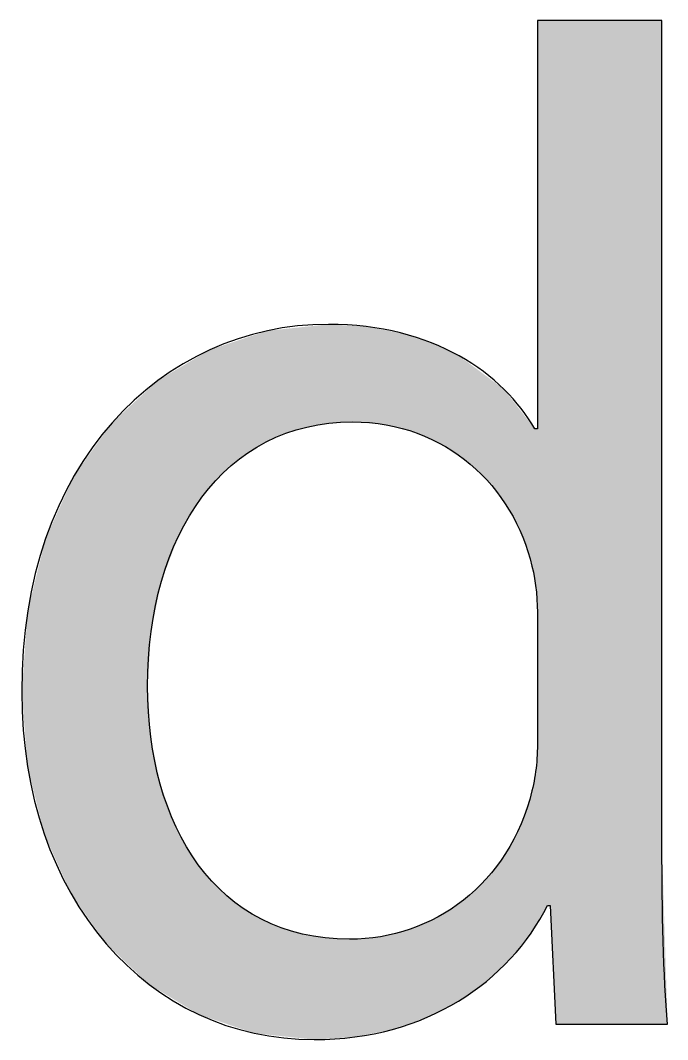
# Model space of a CAD drawing. Extents: x -102 to 434, y -1398 to -13.
# Drawn here: x -91.76 to -86.72, y -1303.87 to -1295.94 of the extents above; entities that cross this region are included whole.
import ezdxf

# ---------------------------------------------------------------- set-up
doc = ezdxf.new("R2010")
doc.units = 0
doc.layers.add('LAYER_1', color=7, linetype='CONTINUOUS')

# ---------------------------------------------------------------- blocks, each defined once
blk = doc.blocks.new('*U76')
at = {"layer": 'LAYER_1', "color": 250, "extrusion": (0, 0, -1)}
for points in [[(87.7331, -1302.9521), (87.7331, -1295.9374), (87.6561, -1302.8221)], [(87.6561, -1302.8221), (87.7331, -1295.9374), (87.6561, -1295.9374)], [(87.6561, -1302.8221), (87.6561, -1295.9374), (87.6341, -1302.8221)], [(87.6341, -1302.8221), (87.6561, -1295.9374), (87.6341, -1295.9374)], [(87.5902, -1303.7457), (87.6341, -1295.9374), (87.5902, -1295.9374)], [(87.5902, -1303.7457), (87.5902, -1295.9374), (86.7654, -1303.7457)], [(86.7654, -1303.7457), (87.5902, -1295.9374), (86.7654, -1295.9374)], [(89.5633, -1299.1109), (89.5633, -1298.3235), (89.5297, -1299.1009)], [(89.5297, -1299.1009), (89.5297, -1298.32), (89.4707, -1299.0907)], [(89.4707, -1299.0907), (89.4707, -1298.3138), (89.3856, -1299.0759)], [(89.3856, -1299.0759), (89.3856, -1298.3048), (89.3608, -1299.0716)], [(89.3608, -1299.0716), (89.3608, -1298.3021), (89.3567, -1299.0709)], [(89.3567, -1299.0709), (89.3608, -1298.3021), (89.3567, -1298.3024)], [(89.3567, -1299.0709), (89.3567, -1298.3024), (89.1958, -1299.062)], [(89.1958, -1299.062), (89.3567, -1298.3024), (89.1958, -1298.3119)], [(89.1958, -1299.062), (89.1958, -1298.3119), (89.1739, -1299.0608)], [(89.1739, -1299.0608), (89.1958, -1298.3119), (89.1739, -1298.3132)], [(89.1555, -1299.0624), (89.1739, -1298.3132), (89.1555, -1298.3143)], [(89.068, -1299.07), (89.1555, -1298.3143), (89.068, -1298.3195)], [(88.9557, -1299.0798), (89.068, -1298.3195), (88.9557, -1298.3403)], [(89.9871, -1299.3007), (89.9871, -1298.4022), (89.9379, -1299.2716)], [(89.9379, -1299.2716), (89.9379, -1298.386), (89.8822, -1299.2386)], [(89.8822, -1299.2386), (89.8822, -1298.3676), (89.8452, -1299.2166)], [(89.8452, -1299.2166), (89.8452, -1298.3553), (89.8363, -1299.2127)], [(89.8363, -1299.2127), (89.8363, -1298.3524), (89.7288, -1299.1656)], [(89.7288, -1299.1656), (89.7288, -1298.341), (89.6926, -1299.1497)], [(89.6926, -1299.1497), (89.6926, -1298.3372), (89.5633, -1299.1109)], [(88.9113, -1299.0837), (88.9557, -1298.3403), (88.9113, -1298.3485)], [(88.8624, -1299.097), (88.9113, -1298.3485), (88.8624, -1298.3575)], [(88.8006, -1299.1138), (88.8624, -1298.3575), (88.8006, -1298.369)], [(88.7251, -1299.1343), (88.8006, -1298.369), (88.7251, -1298.3932)], [(88.6695, -1299.1494), (88.7251, -1298.3932), (88.6695, -1298.411)], [(88.5931, -1299.1857), (88.6695, -1298.411), (88.5931, -1298.4355)], [(90.238, -1299.5172), (90.238, -1298.4852), (90.1525, -1299.4344)], [(90.1525, -1299.4344), (90.1525, -1298.4569), (90.1181, -1299.4012)], [(90.1181, -1299.4012), (90.1181, -1298.4455), (90.0235, -1299.3286)], [(90.0235, -1299.3286), (90.0235, -1298.4142), (89.9871, -1299.3007)], [(88.5589, -1299.2019), (88.5931, -1298.4355), (88.5589, -1298.4465)], [(88.5081, -1299.226), (88.5589, -1298.4465), (88.5081, -1298.4705)], [(88.4506, -1299.2533), (88.5081, -1298.4705), (88.4506, -1298.4976)], [(90.3739, -1299.6888), (90.3739, -1298.5538), (90.3692, -1299.6819)], [(90.3692, -1299.6819), (90.3692, -1298.5511), (90.3464, -1299.6478)], [(90.3464, -1299.6478), (90.3464, -1298.5376), (90.2826, -1299.571)], [(90.2826, -1299.571), (90.2826, -1298.4999), (90.2693, -1299.5549)], [(90.2693, -1299.5549), (90.2693, -1298.4955), (90.238, -1299.5172)], [(88.349, -1299.3253), (88.4506, -1298.4976), (88.349, -1298.5455)], [(88.3435, -1299.3292), (88.349, -1298.5455), (88.3435, -1298.5482)], [(88.3091, -1299.3536), (88.3435, -1298.5482), (88.3091, -1298.5737)], [(90.5278, -1299.9496), (90.5278, -1298.6447), (90.4662, -1299.8352)], [(90.4662, -1299.8352), (90.4662, -1298.6084), (90.4431, -1299.7922)], [(90.4431, -1299.7922), (90.4431, -1298.5947), (90.3739, -1299.6888)], [(88.2569, -1299.3906), (88.3091, -1298.5737), (88.2569, -1298.6124)], [(88.1322, -1299.5152), (88.2569, -1298.6124), (88.1322, -1298.7049)], [(90.6696, -1300.3462), (90.6696, -1298.7285), (90.66, -1300.2996)], [(90.66, -1300.2996), (90.66, -1298.7229), (90.5463, -1299.9987)], [(90.5463, -1299.9987), (90.5463, -1298.6557), (90.5278, -1299.9496)], [(88.1317, -1299.5156), (88.1322, -1298.7049), (88.1317, -1298.7053)], [(88.0905, -1299.5569), (88.1317, -1298.7053), (88.0905, -1298.7359)], [(90.7564, -1300.9313), (90.7564, -1298.8021), (90.7437, -1300.7339)], [(90.7437, -1300.7339), (90.7437, -1298.7904), (90.741, -1300.6912)], [(90.741, -1300.6912), (90.741, -1298.7879), (90.689, -1300.4398)], [(90.689, -1300.4398), (90.689, -1298.74), (90.6696, -1300.3462)], [(87.9936, -1299.6916), (88.0905, -1298.7359), (87.9936, -1298.8078)], [(87.9818, -1299.7081), (87.9936, -1298.8078), (87.9818, -1298.8231)], [(90.7684, -1301.1175), (90.7684, -1298.8132), (90.7564, -1300.9313)], [(87.9536, -1299.7473), (87.9818, -1298.8231), (87.9536, -1298.8596)], [(87.9428, -1299.7688), (87.9536, -1298.8596), (87.9428, -1298.8735)], [(87.862, -1299.9303), (87.9428, -1298.8735), (87.862, -1298.9779)], [(87.8484, -1299.9574), (87.862, -1298.9779), (87.8484, -1298.9955)], [(87.7837, -1300.1614), (87.8484, -1298.9955), (87.7837, -1299.079)], [(87.7771, -1300.1825), (87.7837, -1299.079), (87.7771, -1299.0876)], [(87.7552, -1300.3123), (87.7771, -1299.0876), (87.7552, -1299.1159)], [(87.7428, -1300.3861), (87.7552, -1299.1159), (87.7428, -1299.1159)], [(87.7331, -1300.5897), (87.7428, -1299.1159), (87.7331, -1299.1159)], [(90.7564, -1303.437), (90.7684, -1301.1175), (90.7564, -1301.3087)], [(90.7437, -1303.4447), (90.7564, -1301.3087), (90.7437, -1301.5115)], [(90.741, -1303.4463), (90.7437, -1301.5115), (90.741, -1301.5251)], [(90.689, -1303.4778), (90.741, -1301.5251), (90.689, -1301.7834)], [(87.7428, -1302.9683), (87.7428, -1301.7305), (87.7331, -1302.9521)], [(90.6696, -1303.4895), (90.689, -1301.7834), (90.6696, -1301.8797)], [(87.7552, -1302.9893), (87.7552, -1301.8032), (87.7428, -1302.9683)], [(90.66, -1303.4953), (90.6696, -1301.8797), (90.66, -1301.9058)], [(90.5463, -1303.5641), (90.66, -1301.9058), (90.5463, -1302.2139)], [(87.7837, -1303.0375), (87.7837, -1301.9515), (87.7771, -1303.0262)], [(87.7771, -1303.0262), (87.7771, -1301.9312), (87.7552, -1302.9893)], [(90.5278, -1303.5754), (90.5463, -1302.2139), (90.5278, -1302.2491)], [(87.862, -1303.1351), (87.862, -1302.1891), (87.8484, -1303.1181)], [(87.8484, -1303.1181), (87.8484, -1302.1478), (87.7837, -1303.0375)], [(90.4662, -1303.6126), (90.5278, -1302.2491), (90.4662, -1302.3657)], [(90.4431, -1303.6266), (90.4662, -1302.3657), (90.4431, -1302.4008)], [(87.9536, -1303.246), (87.9536, -1302.3639), (87.9428, -1303.2359)], [(87.9428, -1303.2359), (87.9428, -1302.3434), (87.862, -1303.1351)], [(86.7654, -1303.7457), (86.7654, -1302.3712), (86.7213, -1303.7457)], [(90.3739, -1303.6685), (90.4431, -1302.4008), (90.3739, -1302.5059)], [(87.9936, -1303.2837), (87.9936, -1302.4333), (87.9818, -1303.2725)], [(87.9818, -1303.2725), (87.9818, -1302.4177), (87.9536, -1303.246)], [(90.3692, -1303.6713), (90.3739, -1302.5059), (90.3692, -1302.5115)], [(90.3464, -1303.679), (90.3692, -1302.5115), (90.3464, -1302.5394)], [(90.2826, -1303.7005), (90.3464, -1302.5394), (90.2826, -1302.6171)], [(88.0905, -1303.3748), (88.0905, -1302.5606), (87.9936, -1303.2837)], [(90.2693, -1303.705), (90.2826, -1302.6171), (90.2693, -1302.6334)], [(90.238, -1303.7156), (90.2693, -1302.6334), (90.238, -1302.6639)], [(90.1525, -1303.7444), (90.238, -1302.6639), (90.1525, -1302.7473)], [(88.1322, -1303.414), (88.1322, -1302.6154), (88.1317, -1303.4136)], [(88.1317, -1303.4136), (88.1317, -1302.6148), (88.0905, -1303.3748)], [(90.1181, -1303.756), (90.1525, -1302.7473), (90.1181, -1302.7737)], [(88.2569, -1303.502), (88.2569, -1302.7319), (88.1322, -1303.414)], [(90.0235, -1303.7879), (90.1181, -1302.7737), (90.0235, -1302.8465)], [(89.9871, -1303.8002), (90.0235, -1302.8465), (89.9871, -1302.868)], [(88.349, -1303.5671), (88.349, -1302.807), (88.3435, -1303.5632)], [(88.3435, -1303.5632), (88.3435, -1302.8033), (88.3091, -1303.5389)], [(88.3091, -1303.5389), (88.3091, -1302.7807), (88.2569, -1303.502)], [(89.9379, -1303.8167), (89.9871, -1302.868), (89.9379, -1302.897)], [(89.8822, -1303.8227), (89.9379, -1302.897), (89.8822, -1302.93)], [(89.8452, -1303.8266), (89.8822, -1302.93), (89.8452, -1302.9461)], [(88.5081, -1303.649), (88.5081, -1302.9119), (88.4506, -1303.6194)], [(88.4506, -1303.6194), (88.4506, -1302.874), (88.349, -1303.5671)], [(89.8363, -1303.8276), (89.8452, -1302.9461), (89.8363, -1302.9499)], [(89.7288, -1303.8391), (89.8363, -1302.9499), (89.7288, -1302.9967)], [(89.6926, -1303.8429), (89.7288, -1302.9967), (89.6926, -1303.0074)], [(89.5633, -1303.8568), (89.6926, -1303.0074), (89.5633, -1303.0456)], [(88.7251, -1303.7389), (88.7251, -1303.0076), (88.6695, -1303.7195)], [(88.6695, -1303.7195), (88.6695, -1302.9831), (88.5931, -1303.6928)], [(88.5931, -1303.6928), (88.5931, -1302.9494), (88.5589, -1303.6751)], [(88.5589, -1303.6751), (88.5589, -1302.9343), (88.5081, -1303.649)], [(89.5297, -1303.8604), (89.5633, -1303.0456), (89.5297, -1303.0513)], [(89.4707, -1303.8667), (89.5297, -1303.0513), (89.4707, -1303.0613)], [(89.4707, -1303.8667), (89.4707, -1303.0613), (89.3856, -1303.8611)], [(89.3856, -1303.8611), (89.4707, -1303.0613), (89.3856, -1303.0757)], [(89.3856, -1303.8611), (89.3856, -1303.0757), (89.3608, -1303.8595)], [(89.3608, -1303.8595), (89.3856, -1303.0757), (89.3608, -1303.0771)], [(89.3608, -1303.8595), (89.3608, -1303.0771), (89.3567, -1303.8592)], [(89.3567, -1303.8592), (89.3608, -1303.0771), (89.3567, -1303.0773)], [(89.3567, -1303.8592), (89.3567, -1303.0773), (89.1958, -1303.8488)], [(89.1958, -1303.8488), (89.3567, -1303.0773), (89.1958, -1303.086)], [(89.1958, -1303.8488), (89.1958, -1303.086), (89.1739, -1303.8473)], [(89.1739, -1303.8473), (89.1739, -1303.0842), (89.1555, -1303.8461)], [(89.1555, -1303.8461), (89.1555, -1303.0827), (89.068, -1303.8285)], [(89.068, -1303.8285), (89.068, -1303.0754), (88.9557, -1303.8058)], [(88.9557, -1303.8058), (88.9557, -1303.0661), (88.9113, -1303.7968)], [(88.9113, -1303.7968), (88.9113, -1303.0549), (88.8624, -1303.787)], [(88.8624, -1303.787), (88.8624, -1303.0425), (88.8006, -1303.7653)], [(88.8006, -1303.7653), (88.8006, -1303.0268), (88.7251, -1303.7389)]]:
    blk.add_solid(points, dxfattribs=at)
at = {"layer": 'LAYER_1', "color": 250}
for points in [[(-87.6341, -1302.8221), (-87.6341, -1295.9374), (-87.5902, -1303.7457)], [(-89.5633, -1299.1109), (-89.6926, -1298.3372), (-89.5633, -1298.3235)], [(-89.5297, -1299.1009), (-89.5633, -1298.3235), (-89.5297, -1298.32)], [(-89.4707, -1299.0907), (-89.5297, -1298.32), (-89.4707, -1298.3138)], [(-89.3856, -1299.0759), (-89.4707, -1298.3138), (-89.3856, -1298.3048)], [(-89.3608, -1299.0716), (-89.3856, -1298.3048), (-89.3608, -1298.3021)], [(-89.1739, -1299.0608), (-89.1739, -1298.3132), (-89.1555, -1299.0624)], [(-89.1555, -1299.0624), (-89.1555, -1298.3143), (-89.068, -1299.07)], [(-89.068, -1299.07), (-89.068, -1298.3195), (-88.9557, -1299.0798)], [(-89.9871, -1299.3007), (-90.0235, -1298.4142), (-89.9871, -1298.4022)], [(-89.9379, -1299.2716), (-89.9871, -1298.4022), (-89.9379, -1298.386)], [(-89.8822, -1299.2386), (-89.9379, -1298.386), (-89.8822, -1298.3676)], [(-89.8452, -1299.2166), (-89.8822, -1298.3676), (-89.8452, -1298.3553)], [(-89.8363, -1299.2127), (-89.8452, -1298.3553), (-89.8363, -1298.3524)], [(-89.7288, -1299.1656), (-89.8363, -1298.3524), (-89.7288, -1298.341)], [(-89.6926, -1299.1497), (-89.7288, -1298.341), (-89.6926, -1298.3372)], [(-88.9557, -1299.0798), (-88.9557, -1298.3403), (-88.9113, -1299.0837)], [(-88.9113, -1299.0837), (-88.9113, -1298.3485), (-88.8624, -1299.097)], [(-88.8624, -1299.097), (-88.8624, -1298.3575), (-88.8006, -1299.1138)], [(-88.8006, -1299.1138), (-88.8006, -1298.369), (-88.7251, -1299.1343)], [(-88.7251, -1299.1343), (-88.7251, -1298.3932), (-88.6695, -1299.1494)], [(-88.6695, -1299.1494), (-88.6695, -1298.411), (-88.5931, -1299.1857)], [(-90.238, -1299.5172), (-90.2693, -1298.4955), (-90.238, -1298.4852)], [(-90.1525, -1299.4344), (-90.238, -1298.4852), (-90.1525, -1298.4569)], [(-90.1181, -1299.4012), (-90.1525, -1298.4569), (-90.1181, -1298.4455)], [(-90.0235, -1299.3286), (-90.1181, -1298.4455), (-90.0235, -1298.4142)], [(-88.5931, -1299.1857), (-88.5931, -1298.4355), (-88.5589, -1299.2019)], [(-88.5589, -1299.2019), (-88.5589, -1298.4465), (-88.5081, -1299.226)], [(-88.5081, -1299.226), (-88.5081, -1298.4705), (-88.4506, -1299.2533)], [(-90.3739, -1299.6888), (-90.4431, -1298.5947), (-90.3739, -1298.5538)], [(-90.3692, -1299.6819), (-90.3739, -1298.5538), (-90.3692, -1298.5511)], [(-90.3464, -1299.6478), (-90.3692, -1298.5511), (-90.3464, -1298.5376)], [(-90.2826, -1299.571), (-90.3464, -1298.5376), (-90.2826, -1298.4999)], [(-90.2693, -1299.5549), (-90.2826, -1298.4999), (-90.2693, -1298.4955)], [(-88.4506, -1299.2533), (-88.4506, -1298.4976), (-88.349, -1299.3253)], [(-88.349, -1299.3253), (-88.349, -1298.5455), (-88.3435, -1299.3292)], [(-88.3435, -1299.3292), (-88.3435, -1298.5482), (-88.3091, -1299.3536)], [(-90.5278, -1299.9496), (-90.5463, -1298.6557), (-90.5278, -1298.6447)], [(-90.4662, -1299.8352), (-90.5278, -1298.6447), (-90.4662, -1298.6084)], [(-90.4431, -1299.7922), (-90.4662, -1298.6084), (-90.4431, -1298.5947)], [(-88.3091, -1299.3536), (-88.3091, -1298.5737), (-88.2569, -1299.3906)], [(-88.2569, -1299.3906), (-88.2569, -1298.6124), (-88.1322, -1299.5152)], [(-90.6696, -1300.3462), (-90.689, -1298.74), (-90.6696, -1298.7285)], [(-90.66, -1300.2996), (-90.6696, -1298.7285), (-90.66, -1298.7229)], [(-90.5463, -1299.9987), (-90.66, -1298.7229), (-90.5463, -1298.6557)], [(-88.1322, -1299.5152), (-88.1322, -1298.7049), (-88.1317, -1299.5156)], [(-88.1317, -1299.5156), (-88.1317, -1298.7053), (-88.0905, -1299.5569)], [(-90.7564, -1300.9313), (-90.7684, -1298.8132), (-90.7564, -1298.8021)], [(-90.7437, -1300.7339), (-90.7564, -1298.8021), (-90.7437, -1298.7904)], [(-90.741, -1300.6912), (-90.7437, -1298.7904), (-90.741, -1298.7879)], [(-90.689, -1300.4398), (-90.741, -1298.7879), (-90.689, -1298.74)], [(-88.0905, -1299.5569), (-88.0905, -1298.7359), (-87.9936, -1299.6916)], [(-87.9936, -1299.6916), (-87.9936, -1298.8078), (-87.9818, -1299.7081)], [(-90.7684, -1303.4256), (-91.0447, -1299.0678), (-90.7684, -1298.8132)], [(-87.9818, -1299.7081), (-87.9818, -1298.8231), (-87.9536, -1299.7473)], [(-87.9536, -1299.7473), (-87.9536, -1298.8596), (-87.9428, -1299.7688)], [(-87.9428, -1299.7688), (-87.9428, -1298.8735), (-87.862, -1299.9303)], [(-87.862, -1299.9303), (-87.862, -1298.9779), (-87.8484, -1299.9574)], [(-87.8484, -1299.9574), (-87.8484, -1298.9955), (-87.7837, -1300.1614)], [(-91.0447, -1303.1645), (-91.0915, -1299.1331), (-91.0447, -1299.0678)], [(-91.0447, -1303.1645), (-91.0447, -1299.0678), (-90.7684, -1303.4256)], [(-87.7837, -1300.1614), (-87.7837, -1299.079), (-87.7771, -1300.1825)], [(-87.7771, -1300.1825), (-87.7771, -1299.0876), (-87.7552, -1300.3123)], [(-87.7552, -1300.3123), (-87.7552, -1299.1159), (-87.7428, -1300.3861)], [(-87.7428, -1300.3861), (-87.7428, -1299.1159), (-87.7331, -1300.5897)], [(-91.0915, -1303.1203), (-91.3391, -1299.4787), (-91.0915, -1299.1331)], [(-91.0915, -1303.1203), (-91.0915, -1299.1331), (-91.0447, -1303.1645)], [(-91.3391, -1302.7665), (-91.3662, -1299.5382), (-91.3391, -1299.4787)], [(-91.3391, -1302.7665), (-91.3391, -1299.4787), (-91.0915, -1303.1203)], [(-91.3662, -1302.7278), (-91.5614, -1299.9677), (-91.3662, -1299.5382)], [(-91.3662, -1302.7278), (-91.3662, -1299.5382), (-91.3391, -1302.7665)], [(-91.5614, -1302.2908), (-91.5724, -1300.0121), (-91.5614, -1299.9677)], [(-91.5614, -1302.2908), (-91.5614, -1299.9677), (-91.3662, -1302.7278)], [(-91.5724, -1302.2662), (-91.701, -1300.5303), (-91.5724, -1300.0121)], [(-91.5724, -1302.2662), (-91.5724, -1300.0121), (-91.5614, -1302.2908)], [(-91.7022, -1301.7419), (-91.7472, -1301.1616), (-91.7022, -1300.5455)], [(-91.701, -1301.7464), (-91.7022, -1300.5455), (-91.701, -1300.5303)], [(-91.7022, -1301.7419), (-91.7022, -1300.5455), (-91.701, -1301.7464)], [(-91.701, -1301.7464), (-91.701, -1300.5303), (-91.5724, -1302.2662)], [(-90.7684, -1303.4256), (-90.7684, -1301.1175), (-90.7564, -1303.437)], [(-90.7564, -1303.437), (-90.7564, -1301.3087), (-90.7437, -1303.4447)], [(-90.7437, -1303.4447), (-90.7437, -1301.5115), (-90.741, -1303.4463)], [(-90.741, -1303.4463), (-90.741, -1301.5251), (-90.689, -1303.4778)], [(-87.7331, -1302.9521), (-87.7428, -1301.7305), (-87.7331, -1301.5133)], [(-87.7428, -1302.9683), (-87.7552, -1301.8032), (-87.7428, -1301.7305)], [(-90.689, -1303.4778), (-90.689, -1301.7834), (-90.6696, -1303.4895)], [(-87.7552, -1302.9893), (-87.7771, -1301.9312), (-87.7552, -1301.8032)], [(-90.6696, -1303.4895), (-90.6696, -1301.8797), (-90.66, -1303.4953)], [(-90.66, -1303.4953), (-90.66, -1301.9058), (-90.5463, -1303.5641)], [(-87.7837, -1303.0375), (-87.8484, -1302.1478), (-87.7837, -1301.9515)], [(-87.7771, -1303.0262), (-87.7837, -1301.9515), (-87.7771, -1301.9312)], [(-90.5463, -1303.5641), (-90.5463, -1302.2139), (-90.5278, -1303.5754)], [(-87.862, -1303.1351), (-87.9428, -1302.3434), (-87.862, -1302.1891)], [(-87.8484, -1303.1181), (-87.862, -1302.1891), (-87.8484, -1302.1478)], [(-90.5278, -1303.5754), (-90.5278, -1302.2491), (-90.4662, -1303.6126)], [(-90.4662, -1303.6126), (-90.4662, -1302.3657), (-90.4431, -1303.6266)], [(-87.9536, -1303.246), (-87.9818, -1302.4177), (-87.9536, -1302.3639)], [(-87.9428, -1303.2359), (-87.9536, -1302.3639), (-87.9428, -1302.3434)], [(-90.4431, -1303.6266), (-90.4431, -1302.4008), (-90.3739, -1303.6685)], [(-87.9936, -1303.2837), (-88.0905, -1302.5606), (-87.9936, -1302.4333)], [(-87.9818, -1303.2725), (-87.9936, -1302.4333), (-87.9818, -1302.4177)], [(-90.3739, -1303.6685), (-90.3739, -1302.5059), (-90.3692, -1303.6713)], [(-90.3692, -1303.6713), (-90.3692, -1302.5115), (-90.3464, -1303.679)], [(-90.3464, -1303.679), (-90.3464, -1302.5394), (-90.2826, -1303.7005)], [(-88.0905, -1303.3748), (-88.1317, -1302.6148), (-88.0905, -1302.5606)], [(-90.2826, -1303.7005), (-90.2826, -1302.6171), (-90.2693, -1303.705)], [(-90.2693, -1303.705), (-90.2693, -1302.6334), (-90.238, -1303.7156)], [(-90.238, -1303.7156), (-90.238, -1302.6639), (-90.1525, -1303.7444)], [(-88.1322, -1303.414), (-88.2569, -1302.7319), (-88.1322, -1302.6154)], [(-88.1317, -1303.4136), (-88.1322, -1302.6154), (-88.1317, -1302.6148)], [(-90.1525, -1303.7444), (-90.1525, -1302.7473), (-90.1181, -1303.756)], [(-88.2569, -1303.502), (-88.3091, -1302.7807), (-88.2569, -1302.7319)], [(-90.1181, -1303.756), (-90.1181, -1302.7737), (-90.0235, -1303.7879)], [(-90.0235, -1303.7879), (-90.0235, -1302.8465), (-89.9871, -1303.8002)], [(-88.349, -1303.5671), (-88.4506, -1302.874), (-88.349, -1302.807)], [(-88.3435, -1303.5632), (-88.349, -1302.807), (-88.3435, -1302.8033)], [(-88.3091, -1303.5389), (-88.3435, -1302.8033), (-88.3091, -1302.7807)], [(-89.9871, -1303.8002), (-89.9871, -1302.868), (-89.9379, -1303.8167)], [(-89.9379, -1303.8167), (-89.9379, -1302.897), (-89.8822, -1303.8227)], [(-89.8822, -1303.8227), (-89.8822, -1302.93), (-89.8452, -1303.8266)], [(-88.5081, -1303.649), (-88.5589, -1302.9343), (-88.5081, -1302.9119)], [(-88.4506, -1303.6194), (-88.5081, -1302.9119), (-88.4506, -1302.874)], [(-89.8452, -1303.8266), (-89.8452, -1302.9461), (-89.8363, -1303.8276)], [(-89.8363, -1303.8276), (-89.8363, -1302.9499), (-89.7288, -1303.8391)], [(-89.7288, -1303.8391), (-89.7288, -1302.9967), (-89.6926, -1303.8429)], [(-89.6926, -1303.8429), (-89.6926, -1303.0074), (-89.5633, -1303.8568)], [(-88.7251, -1303.7389), (-88.8006, -1303.0268), (-88.7251, -1303.0076)], [(-88.6695, -1303.7195), (-88.7251, -1303.0076), (-88.6695, -1302.9831)], [(-88.5931, -1303.6928), (-88.6695, -1302.9831), (-88.5931, -1302.9494)], [(-88.5589, -1303.6751), (-88.5931, -1302.9494), (-88.5589, -1302.9343)], [(-89.5633, -1303.8568), (-89.5633, -1303.0456), (-89.5297, -1303.8604)], [(-89.5297, -1303.8604), (-89.5297, -1303.0513), (-89.4707, -1303.8667)], [(-89.1739, -1303.8473), (-89.1958, -1303.086), (-89.1739, -1303.0842)], [(-89.1555, -1303.8461), (-89.1739, -1303.0842), (-89.1555, -1303.0827)], [(-89.068, -1303.8285), (-89.1555, -1303.0827), (-89.068, -1303.0754)], [(-88.9557, -1303.8058), (-89.068, -1303.0754), (-88.9557, -1303.0661)], [(-88.9113, -1303.7968), (-88.9557, -1303.0661), (-88.9113, -1303.0549)], [(-88.8624, -1303.787), (-88.9113, -1303.0549), (-88.8624, -1303.0425)], [(-88.8006, -1303.7653), (-88.8624, -1303.0425), (-88.8006, -1303.0268)]]:
    blk.add_solid(points, dxfattribs=at)
blk = doc.blocks.new('BLOCK_14')
at = {"layer": 'LAYER_1'}
for points, knots in [([(-86.7654, -1295.9374), (-86.7654, -1295.9374), (-86.7654, -1302.3712), (-86.7654, -1302.3712), (-86.7654, -1302.8442), (-86.7544, -1303.383), (-86.7213, -1303.7457), (-86.7213, -1303.7457), (-87.5902, -1303.7457), (-87.5902, -1303.7457), (-87.5902, -1303.7457), (-87.6341, -1302.8221), (-87.6341, -1302.8221), (-87.6341, -1302.8221), (-87.6561, -1302.8221), (-87.6561, -1302.8221), (-87.9531, -1303.416), (-88.602, -1303.8667), (-89.4707, -1303.8667), (-90.7574, -1303.8667), (-91.7472, -1302.778), (-91.7472, -1301.1616), (-91.7582, -1299.3908), (-90.6584, -1298.3021), (-89.3608, -1298.3021), (-88.5469, -1298.3021), (-87.997, -1298.687), (-87.7552, -1299.1159), (-87.7552, -1299.1159), (-87.7331, -1299.1159), (-87.7331, -1299.1159), (-87.7331, -1299.1159), (-87.7331, -1295.9374), (-87.7331, -1295.9374), (-87.7331, -1295.9374), (-86.7654, -1295.9374), (-86.7654, -1295.9374)], [0, 0, 0, 0, 1, 1, 1, 2, 2, 2, 3, 3, 3, 4, 4, 4, 5, 5, 5, 6, 6, 6, 7, 7, 7, 8, 8, 8, 9, 9, 9, 10, 10, 10, 11, 11, 11, 12, 12, 12, 12]), ([(-87.7331, -1300.5897), (-87.7331, -1300.4684), (-87.7442, -1300.3037), (-87.7771, -1300.1825), (-87.92, -1299.5665), (-88.448, -1299.0608), (-89.1739, -1299.0608), (-90.1745, -1299.0608), (-90.7684, -1299.9406), (-90.7684, -1301.1175), (-90.7684, -1302.1951), (-90.2405, -1303.086), (-89.1958, -1303.086), (-88.5469, -1303.086), (-87.9531, -1302.6567), (-87.7771, -1301.9312), (-87.7442, -1301.7993), (-87.7331, -1301.6673), (-87.7331, -1301.5133), (-87.7331, -1301.5133), (-87.7331, -1300.5897), (-87.7331, -1300.5897)], [0, 0, 0, 0, 1, 1, 1, 2, 2, 2, 3, 3, 3, 4, 4, 4, 5, 5, 5, 6, 6, 6, 7, 7, 7, 7])]:
    blk.add_open_spline(points, degree=3, knots=knots, dxfattribs=at)
at = {"layer": 'LAYER_1', "color": 250}
blk.add_blockref('*U76', (0, 0), dxfattribs=at)

msp = doc.modelspace()

# ---------------------------------------------------------------- block references
at = {"layer": 'LAYER_1'}
msp.add_blockref('BLOCK_14', (0, 0), dxfattribs=at)

doc.saveas('drawing.dxf')
